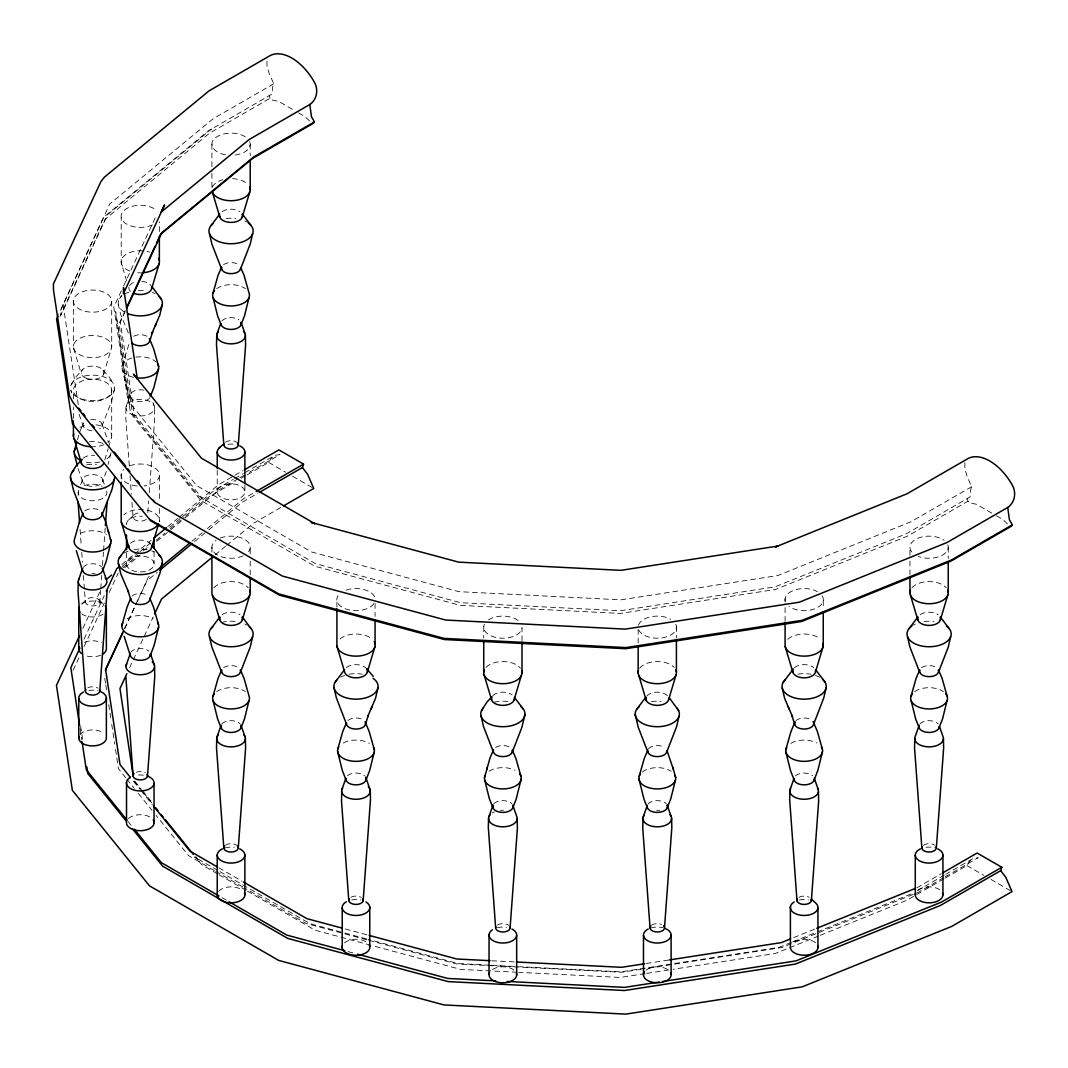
<?xml version="1.0" encoding="UTF-8"?>
<svg xmlns="http://www.w3.org/2000/svg" width="1068" height="1068" viewBox="0 0 1068 1068"><rect width="100%" height="100%" fill="white"/><g stroke="black" fill="none" stroke-linecap="round" stroke-linejoin="round"><path stroke-width="0.75" stroke-dasharray="5 3.75" d="M73.425 418.376L73.425 407.015M73.425 398.898L73.425 390.781M159.359 231.569L159.359 221.837M250.206 574.811L250.206 560.206M250.206 553.705L250.206 547.216M336.914 607.105L336.914 600.603M785.087 621.362L785.087 603.5M785.087 601.871L785.087 598.627M909.949 574.811L909.949 556.949M909.949 555.333L909.949 547.216M78.178 495.272L78.244 492.134M126.011 408.457L125.797 417.882L129.442 467.61M99.791 601.952A7.236 4.179 0 0 0 89.231 598.053A7.236 4.179 0 0 0 88.657 605.289A7.236 4.179 0 0 0 99.791 601.952L100.646 590.324M100.766 588.668L101.74 575.372M102.475 565.413L103.449 552.129M103.569 550.461L105.265 527.205M147.825 512.573L148.666 500.985M149.266 492.708L154.7 418.255L154.553 406.961L153.004 402.543M114.636 388.472L111.553 401.394L101.807 426.506M110.965 452.712L108.108 464.366M122.032 366.004L129.548 342.361M106.333 471.415L102.395 482.042M77.443 439.802L78.818 435.05M103.583 374.494L111.019 349.53M104.757 459.907L108.082 448.814M108.562 447.225L111.406 437.72M80.741 484.605L82.73 478.905M126.091 406.601L130.176 394.893M266.933 61.29L267 66.002L269.376 74.146L273.808 83.745L272.487 87.456L272.113 94.011L208.5 130.803L103.823 217.124L58.66 314.406M964.845 462.658L964.925 468.945L967.301 477.089L971.733 486.688L970.411 490.386L970.038 496.954L906.425 533.746L775.128 586.826L620.308 610.776L460.628 602.712L315.367 563.61L198.621 496.086L130.269 411.46L115.651 311.642L129.762 404.772L127.973 400.58L113.795 307.09L122.913 287.452M273.808 83.745L213.119 118.775L109.737 204.015L63.092 304.527L61.25 308.892L60.716 315.647L107.574 214.668L211.437 129.041L208.5 130.803M79.726 431.886L83.317 423.569M59.995 316.382L105.024 219.341L209.435 133.26L270.124 98.216L272.74 100.245L278.494 101.273L294.514 110.551M123.621 285.93L155.875 216.43M125.223 310.508L118.989 323.951L132.993 416.4L200.931 500.518L314.593 566.133L460.281 605.356L620.415 613.446L775.688 589.429L907.359 536.189L968.049 501.159L970.665 503.188L976.406 504.229L993.787 514.282M125.156 311.682L120.31 322.122L134.288 414.304L202.026 498.169M82.863 628.465L100.926 589.549M84.065 639.145L104.25 595.65M73.105 670.277L80.047 655.325M84.212 646.354L104.33 602.979M109.19 592.513L118.214 573.075M124.542 628.571L135.062 605.89M135.769 604.381L148.399 577.161L150.962 575.038M124.796 628.585L136.57 603.206M137.265 601.711L146.97 580.818L157.263 572.328M129.655 667.7L143.486 637.876M144.18 636.381L153.178 616.997M247.162 474.859L268.682 462.431L270.978 458.666L274.89 455.342L280.003 454.581L246.988 473.631M945.407 878.003L966.927 865.574L969.237 861.796L973.148 858.472L945.874 874.211M71.262 384.507L76.616 376.15L82.49 369.608M119.589 298.626L121.832 295.035M81.555 604.128L86.188 599.789M128.747 519.809L134.234 514.669M121.872 564.451L133.326 555M134.608 553.945L151.149 540.301M167.703 526.658L177.889 518.274M179.157 517.219L218.62 484.685L243.01 470.601M121.952 566.534L138.693 552.743M139.975 551.675L150.268 543.185M169.572 527.272L181.159 517.726M182.441 516.658L214.615 490.132L233.278 479.358M122.86 567.762L138.186 555.133M143.299 550.914L149.68 545.655M156.061 540.395L165.006 533.025M170.106 528.807L184.15 517.232M185.431 516.178L208.42 497.221L235.681 481.481M124.636 567.775L140.068 555.053M156.769 541.289L169.612 530.689M170.907 529.635L183.749 519.035M185.031 517.98L219.728 489.371L238.391 478.597M192 541.209L202.252 532.758M207.379 528.526L243.277 498.93L254.758 492.295M194.563 541.569L207.432 530.956M208.714 529.902L242.156 502.32L257.949 493.202M215.149 554.866L225.375 546.429M226.656 545.374L253.49 523.253L280.75 507.514M234.706 478.531L243.317 473.565M244.746 472.737L274.89 455.342M239.819 477.77L245.56 474.459M241.421 478.17L245.72 475.687M971.733 486.688L911.044 521.718L777.891 575.545L620.868 599.842L458.933 591.659L311.616 551.996L196.672 485.633L127.973 400.58M916.878 887.815L941.268 873.731M917.185 890.779L944.446 875.039M943.818 877.589L917.986 892.501L792.856 943.097M945.26 876.761L978.261 857.711L974.43 858.285M943.979 878.83L906.665 900.364L820.09 935.368M793.684 937.624L815.244 928.906M791.295 942.417L778.986 947.396L621.095 971.827L519.742 966.7M792.83 941.789L912.873 893.262M791.308 943.712L782.043 947.463L642.989 968.97M818.555 935.995L775.261 953.484L673.067 969.29M646.3 963.496L669.356 959.932M641.361 969.223L621.736 972.267L456.396 963.91L368.38 940.214M645.045 973.629L620.321 977.46L518.794 972.321M646.701 973.375L671.425 969.544M491.761 960.759L515.056 961.934M489.838 965.192L458.265 963.59L368.1 939.319M491.494 965.272L518.087 966.62M517.126 972.24L460.535 969.384L372.665 945.727M345.164 928.933L367.485 934.954M366.484 938.892L310.12 923.713L219.1 871.168M366.778 939.787L305.982 923.42L244.438 887.895M371.063 945.3L315.153 930.241L247.669 891.286M348.008 951.588L354.456 953.323M298.586 112.914L305.114 116.652L309.707 121.138M996.511 515.857L1003.026 519.595L1008.779 525.202M268.682 462.431L285.583 472.189M292.632 476.261L313.752 488.463M966.927 865.574L983.828 875.333M990.877 879.405L1012.01 891.606M218.793 867.777L241.902 881.113M217.658 870.327L194.55 856.99L199.075 860.728L195.965 856.883M214.388 870.54L188.622 855.668L156.168 815.485M215.816 871.368L243.01 887.067M217.525 873.878L201.732 864.76L195.471 857.003M218.967 874.705L246.241 890.458M221.944 897.641L226.269 900.137M98.416 599.308L103.743 604.301A13.817 7.983 0 0 0 82.156 603.74M103.075 370.142L109.216 376.991L112.888 382.891M134.942 781.335L141.15 789.012M142.178 790.293L152.524 803.096M133.941 780.828L142.284 791.148M143.326 792.443L151.669 802.776M133.567 781.335L139.828 789.092M140.869 790.387L152.35 804.591M125.81 777.891L118.481 768.826L114.984 745.784M126.852 779.186L134.181 788.264M138.373 793.444L151.976 810.305M127.986 821.372L132.165 826.525M128.4 333.056L120.671 314.593L118.268 304.247M79.099 414.237L83.13 426.025M101.994 424.049L108.455 442.205M82.53 481.521L77.777 467.637M130.59 397.496L126.558 386.976L121.939 368.393M967.101 498.716L968.049 501.159M269.176 95.773L270.124 98.216M102.595 479.425L105.639 488.129M73.719 348.555L81.315 373.92M126.638 280.964L121.205 262.781L121.205 217.325M71.489 393.104L70.822 390.18A22.108 12.763 0 0 0 105.558 398.231A22.108 12.763 0 0 0 103.035 376.67A22.108 12.763 0 0 0 70.488 387.324M63.092 304.527L78.311 404.892M104.757 678.3L105.505 683.24M105.759 684.882L106.76 691.477M108.749 704.64L110.752 717.803M111.74 724.384L114.743 744.129M80.621 725.946L82.61 739.083M80.073 728.59L81.822 740.111M130.042 475.901L131.377 494.137M131.978 502.427L133.073 517.339M80.06 529.421L81.261 545.815M81.742 552.383L82.463 562.222M83.411 575.345L84.492 590.097M84.612 591.739L85.333 601.578M948.25 547.216L948.25 558.577M823.241 600.603L823.241 608.72M676.418 626.676L676.418 638.037M638.157 629.292L638.157 643.897M521.998 640.653L521.998 627.664A19.144 11.054 0 0 1 499.864 638.09A19.144 11.054 0 0 1 484.405 624.233M483.737 626.676L483.737 638.037M375.068 603.5L375.068 616.49M250.206 144.193L250.206 155.568M244.879 485.206L244.879 491.827A13.817 7.983 0 0 1 224.147 498.743A13.817 7.983 0 0 1 224.147 484.925A13.817 7.983 0 0 1 244.879 491.827M217.231 470.294L217.231 491.827M211.905 144.193L211.905 171.801M211.905 173.417L211.905 188.035M211.905 547.216L211.905 552.076M159.359 476.074L159.359 502.053M159.359 508.542L159.359 521.531A19.144 11.054 0 0 0 146.196 510.023A19.144 11.054 0 0 0 123.848 514.869M154.046 551.649L154.046 563.25M126.518 553.077L126.518 564.678M121.205 474.085L121.205 478.958M111.699 301.617A19.144 11.054 0 0 1 82.249 310.441A19.144 11.054 0 0 1 83.745 291.31A19.144 11.054 0 0 1 111.699 301.617L111.699 347.087A19.144 11.054 0 0 1 82.249 355.898A19.144 11.054 0 0 1 83.745 336.767A19.144 11.054 0 0 1 111.699 347.087M111.699 389.793L111.699 435.25M73.425 300.629L73.425 346.085M947.77 544.747A19.144 11.054 0 0 1 939.88 556.348A19.144 11.054 0 0 1 918.306 556.348M911.845 552.009A19.144 11.054 0 0 1 918.907 537.845A19.144 11.054 0 0 1 944.072 540.315M911.845 587.867A19.144 11.054 0 0 1 929.093 581.619A19.144 11.054 0 0 1 946.355 587.867M920.162 614.701A11.441 6.608 0 0 1 938.038 614.701M912.9 625.314A22.108 12.763 0 0 1 915.316 624.006M924.18 621.549A22.108 12.763 0 0 1 934.019 621.549M921.604 667.674A9.585 5.54 0 0 1 936.596 667.674M914.702 691.69A18.423 10.64 0 0 1 943.498 691.69M919.908 724.011A10.199 5.887 0 0 1 929.093 720.673A10.199 5.887 0 0 1 938.291 724.011M923.433 845.242A7.236 4.179 0 0 1 934.754 845.242M926.023 847.298A13.817 7.983 0 0 1 935.101 847.899M918.293 889.871A13.817 7.983 0 0 1 939.907 889.871M794.178 941.736A13.817 7.983 0 0 1 815.698 942.857M799.305 900.017A13.817 7.983 0 0 1 808.436 899.897M798.931 897.374A7.236 4.179 0 0 1 809.17 897.24M795.406 775.942A10.199 5.887 0 0 1 812.668 775.728M790.854 743.381A18.423 10.64 0 0 1 816.886 743.034M795.94 720.686A9.585 5.54 0 0 1 810.786 719.525M797.956 674.148A22.108 12.763 0 0 1 810.986 674.255M815.498 675.443A22.108 12.763 0 0 1 819.436 677.165M794.352 667.847A11.441 6.608 0 0 1 813.709 667.593M787.717 639.412A19.144 11.054 0 0 1 820.144 638.984M822.093 595.73A19.144 11.054 0 0 1 813.482 609.281A19.144 11.054 0 0 1 789.012 606.384M785.18 601.097A19.144 11.054 0 0 1 795.473 589.763A19.144 11.054 0 0 1 817.394 591.632M675.75 624.233A19.144 11.054 0 0 1 662.387 637.823A19.144 11.054 0 0 1 638.838 630.107M638.45 625.194A19.144 11.054 0 0 1 651.507 616.623A19.144 11.054 0 0 1 670.731 619.293M639.679 668.288A19.144 11.054 0 0 1 656.433 661.586A19.144 11.054 0 0 1 674.162 667.393M646.781 696.189A11.441 6.608 0 0 1 656.78 692.184A11.441 6.608 0 0 1 667.366 695.655M651.413 701.649A22.108 12.763 0 0 1 661.239 701.396M648.476 748.908A9.585 5.54 0 0 1 664.51 747.44M642.389 772.03A18.423 10.64 0 0 1 671.158 771.283M647.916 804.204A10.199 5.887 0 0 1 656.833 800.64A10.199 5.887 0 0 1 666.272 803.723M656.646 810.278A14.325 8.277 0 0 1 659.85 810.412M651.427 925.355A7.236 4.179 0 0 1 661.546 924.434M650.746 928.012A13.817 7.983 0 0 1 662.721 927.705M646.113 970.118A13.817 7.983 0 0 1 667.7 969.557M492.455 969.557A13.817 7.983 0 0 1 515.577 971.666M497.434 927.705A13.817 7.983 0 0 1 506.539 927.344M497.408 925.062A7.236 4.179 0 0 1 508.715 925.355M492.068 813.108A14.325 8.277 0 0 1 494.444 811.854M500.305 810.412A14.325 8.277 0 0 1 503.509 810.278M493.883 803.723A10.199 5.887 0 0 1 503.322 800.64A10.199 5.887 0 0 1 512.24 804.204M488.997 771.283A18.423 10.64 0 0 1 514.976 770.268M495.645 747.44A9.585 5.54 0 0 1 511.679 748.908M494.177 702.21A22.108 12.763 0 0 1 508.742 701.649M492.789 695.655A11.441 6.608 0 0 1 512.119 694.894M485.993 667.393A19.144 11.054 0 0 1 503.722 661.586A19.144 11.054 0 0 1 520.476 668.288M488.436 619.894A19.144 11.054 0 0 1 518.354 620.668M373.92 603.5A19.144 11.054 0 0 1 349.263 609.975A19.144 11.054 0 0 1 338.062 595.73M346.166 590.123A19.144 11.054 0 0 1 375.068 598.627M340.011 638.984A19.144 11.054 0 0 1 372.425 639.412M346.446 667.593A11.441 6.608 0 0 1 365.803 667.847M340.719 677.165A22.108 12.763 0 0 1 344.657 675.443M349.156 674.255A22.108 12.763 0 0 1 362.185 674.148M347.994 720.473A9.585 5.54 0 0 1 364.215 720.686M343.269 743.034A18.423 10.64 0 0 1 369.301 743.381M347.474 775.728A10.199 5.887 0 0 1 364.749 775.942M350.985 897.24A7.236 4.179 0 0 1 361.224 897.374M351.719 899.897A13.817 7.983 0 0 1 360.851 900.017M344.457 942.857A13.817 7.983 0 0 1 365.977 941.736M218.606 891.38A13.817 7.983 0 0 1 241.862 889.871M225.054 847.899A13.817 7.983 0 0 1 234.132 847.298M225.388 845.242A7.236 4.179 0 0 1 236.722 845.242M221.864 724.011A10.199 5.887 0 0 1 231.048 720.673A10.199 5.887 0 0 1 240.247 724.011M216.657 691.69A18.423 10.64 0 0 1 245.453 691.69M223.559 667.674A9.585 5.54 0 0 1 238.551 667.674M221.463 622.497A22.108 12.763 0 0 1 235.975 621.549M244.839 624.006A22.108 12.763 0 0 1 247.255 625.314M222.117 614.701A11.441 6.608 0 0 1 239.993 614.701M213.8 587.867A19.144 11.054 0 0 1 231.048 581.619A19.144 11.054 0 0 1 248.31 587.867M220.262 538.072A19.144 11.054 0 0 1 243.544 538.833A19.144 11.054 0 0 1 248.31 552.009M242.997 555.854A19.144 11.054 0 0 1 217.512 555.026A19.144 11.054 0 0 1 216.083 540.315M129.735 465.848A19.144 11.054 0 0 1 157.944 470.814A19.144 11.054 0 0 1 144.26 485.9M137.145 485.993A19.144 11.054 0 0 1 123.848 469.413M130.47 543.305A11.441 6.608 0 0 1 141.31 540.114A11.441 6.608 0 0 1 150.988 544.373M124.315 553.037A22.108 12.763 0 0 1 128.107 551.208M134.087 549.606A22.108 12.763 0 0 1 147.117 549.726M151.616 550.901A22.108 12.763 0 0 1 154.326 551.996M132.058 596.158A9.585 5.54 0 0 1 148.278 595.944M126.972 618.839A18.423 10.64 0 0 1 153.018 618.505M130.59 652.615A10.199 5.887 0 0 1 138.92 648.596A10.199 5.887 0 0 1 148.799 651.186M136.29 772.231A7.236 4.179 0 0 1 145.288 772.698M138.426 775.048A13.817 7.983 0 0 1 147.371 776.102M128.414 818.622A13.817 7.983 0 0 1 151.816 818.315M79.846 734.784A13.817 7.983 0 0 1 102.969 732.675M88.884 690.462A13.817 7.983 0 0 1 97.989 690.822M87.803 687.779A7.236 4.179 0 0 1 98.016 688.179M91.915 573.396A14.325 8.277 0 0 1 95.119 573.529M83.184 567.322A10.199 5.887 0 0 1 92.102 563.757A10.199 5.887 0 0 1 101.54 566.841M80.447 533.386A18.423 10.64 0 0 1 106.426 534.4M84.813 510.945A9.585 5.54 0 0 1 101.006 511.572M86.682 464.767A22.108 12.763 0 0 1 96.507 464.513M83.317 458.012A11.441 6.608 0 0 1 94.598 455.395M95.987 424.864A19.144 11.054 0 0 1 108.055 442.245M104.05 444.595A19.144 11.054 0 0 1 93.423 446.784M79.966 427.414A19.144 11.054 0 0 1 87.469 425.091M90.847 419.591A9.585 5.54 0 0 1 100.899 422.301A9.585 5.54 0 0 1 99.778 428.682M92.128 430.564A9.585 5.54 0 0 1 83.745 427.213A9.585 5.54 0 0 1 85.347 421.393M110.311 455.061A18.423 10.64 0 0 1 104.464 460.348M99.805 462.003A18.423 10.64 0 0 1 83.838 461.59M89.271 441.765A18.423 10.64 0 0 1 104.677 444.221M106.653 491.026A14.325 8.277 0 0 1 91.915 500.772A14.325 8.277 0 0 1 78.752 490.305M84.145 485.806A14.325 8.277 0 0 1 101.994 486.274M102.969 614.247A13.817 7.983 0 0 1 81.382 613.686M100.686 655.218A13.817 7.983 0 0 1 86.014 655.792M84.439 642.309A13.817 7.983 0 0 1 101.66 642.749M126.518 524.922A13.817 7.983 0 0 1 142.137 516.298M146.329 519.275A7.236 4.179 0 0 1 137.238 520.77A7.236 4.179 0 0 1 133.326 515.804A7.236 4.179 0 0 1 141.256 512.827M149.827 397.75A10.199 5.887 0 0 1 136.704 401.194A10.199 5.887 0 0 1 130.737 393.611A10.199 5.887 0 0 1 143.873 390.167M133.807 377.391A18.423 10.64 0 0 1 121.872 367.205A18.423 10.64 0 0 1 134.595 357.326M135.916 357.113A18.423 10.64 0 0 1 156.088 361.985M133.66 336.246A9.585 5.54 0 0 1 148.519 337.408M124.315 311.923A22.108 12.763 0 0 1 121.832 296.076M125.009 293.887A22.108 12.763 0 0 1 128.948 292.151M138.306 290.403A22.108 12.763 0 0 1 146.49 290.856M152.457 292.458A22.108 12.763 0 0 1 155.074 293.62M130.47 291.324A11.441 6.608 0 0 1 128.948 287.052M129.575 285.623A11.441 6.608 0 0 1 136.744 281.658M141.817 281.405A11.441 6.608 0 0 1 151.162 285.904M140.576 272.847A19.144 11.054 0 0 1 137.719 272.74M129.735 271.018A19.144 11.054 0 0 1 122.353 257.909A19.144 11.054 0 0 1 142.858 250.833M147.01 251.434A19.144 11.054 0 0 1 149.613 252.128M152.444 224.867A19.144 11.054 0 0 1 124.903 222.918A19.144 11.054 0 0 1 129.655 207.139A19.144 11.054 0 0 1 156.729 210.663M249.725 141.737A19.144 11.054 0 0 1 235.32 154.98M225.415 154.767A19.144 11.054 0 0 1 215.229 137.972A19.144 11.054 0 0 1 246.027 137.305M212.385 187.194A19.144 11.054 0 0 1 222.745 179.691M232.477 178.636A19.144 11.054 0 0 1 248.31 184.857M222.117 211.691A11.441 6.608 0 0 1 239.993 211.691M226.136 218.539A22.108 12.763 0 0 1 235.975 218.539M244.839 220.996A22.108 12.763 0 0 1 247.255 222.304M223.559 264.664A9.585 5.54 0 0 1 238.551 264.664M216.657 288.68A18.423 10.64 0 0 1 245.453 288.68M221.864 320.987A10.199 5.887 0 0 1 239.032 319.879M225.388 442.232A7.236 4.179 0 0 1 236.722 442.232M227.978 444.288A13.817 7.983 0 0 1 234.132 444.288M80.18 398.724A19.144 11.054 0 0 0 111.406 392.263A19.144 11.054 0 0 0 86.108 379.874A19.144 11.054 0 0 0 80.18 398.724M86.401 378.299A11.441 6.608 0 0 0 103.983 373.026A11.441 6.608 0 0 0 87.296 366.871A11.441 6.608 0 0 0 86.401 378.299M87.069 485.433A10.199 5.887 0 0 0 102.755 480.733A10.199 5.887 0 0 0 87.87 475.247A10.199 5.887 0 0 0 87.069 485.433M131.831 570.272A13.817 7.983 0 0 0 153.979 565.039A13.817 7.983 0 0 0 135.049 556.575A13.817 7.983 0 0 0 131.831 570.272M131.524 414.25A14.325 8.277 0 0 0 154.486 408.817A14.325 8.277 0 0 0 134.848 400.059A14.325 8.277 0 0 0 131.524 414.25"/><path stroke-width="1.5" d="M73.425 436.238L73.425 424.877M159.359 260.792L159.359 236.442M250.206 592.673L250.206 578.055M366.871 669.182A11.441 6.608 0 0 1 358.287 677.699A11.441 6.608 0 0 1 344.604 671.825L336.914 646.073L336.914 608.72M785.087 622.978L785.087 644.084A19.144 11.054 0 0 0 804.591 656.126A19.144 11.054 0 0 0 823.134 643.59M909.949 592.673L909.949 578.055M78.244 582.033L78.031 591.458L85.333 691.116M216.724 335.579L216.51 344.991L223.813 444.835M216.724 738.589L216.51 748L223.813 847.859M341.72 791.735L341.506 801.16L348.782 900.631M488.557 818.181L488.33 827.58L495.632 927.625M642.976 818.916L642.762 828.341L650.052 927.999M914.769 738.589L914.555 748L921.858 847.859M105.385 525.549L107.094 502.294M99.791 690.742L107.094 590.697M147.491 776.089L154.767 676.631L154.553 667.206M238.297 444.835L245.6 344.991L245.386 335.579M238.297 847.859L245.6 748L245.386 738.589M363.16 900.818L370.476 799.652L370.262 790.253L366.15 778.438M510.09 927.999L517.393 828.341L517.179 818.916M664.523 927.625L671.825 827.58L671.598 818.181M811.373 900.631L818.649 801.16L818.435 791.735M936.342 847.859L943.645 748L943.431 738.589M114.303 479.345L111.94 489.558L101.994 515.19M162.189 304.821L159.799 315.1L151.976 333.363L152.657 331.801L149.787 340.986M162.296 562.996L159.906 573.342L149.827 599.482M252.609 233.812L250.259 243.971L240.407 269.336M252.595 636.822L250.259 646.981L240.393 672.359M377.898 688.112L375.509 698.379L367.686 716.655L368.367 715.079L365.496 724.278M524.935 714.519L521.851 727.428L512.106 752.553M679.034 716.227L676.671 726.44L666.726 752.072M826.178 687.538L823.775 697.871L813.709 724.024M950.64 636.822L948.304 646.981L938.438 672.359M249.004 297.678L244.492 315.901L240.994 324.859M249.004 700.688L244.492 718.911L240.994 727.869M521.264 778.759L516.138 799.224L512.693 808.089M947.049 700.688L942.537 718.911L939.039 727.869M110.685 543.292L106.119 561.635L102.595 570.686M158.531 368.861L153.939 387.337L150.388 396.468A10.199 5.887 0 0 0 149.987 393.865M158.625 627.143L154.006 645.726L149.987 656.246M374.241 752.152L369.648 770.615L366.097 779.76M675.417 780.174L670.851 798.53L667.326 807.568M822.507 751.672L817.888 770.268L813.856 780.788M74.159 451.751L76.549 442.993M484.458 777.798L490.025 757.92L493.616 749.602M121.939 625.234L127.025 607.198L130.576 598.654M213.093 292.939L218.072 275.29L221.703 266.88A9.585 5.54 0 0 0 229.98 273.608A9.585 5.54 0 0 0 240.647 268.108M213.093 695.949L218.072 678.3L221.703 669.89A9.585 5.54 0 0 0 231.048 676.658A9.585 5.54 0 0 0 240.393 669.89L244.038 678.3L249.004 695.949A18.423 10.64 0 0 1 228.993 708.885A18.423 10.64 0 0 1 214.454 693.706M337.742 749.295L342.801 731.393L346.486 722.782A9.585 5.54 0 0 0 355.777 729.057A9.585 5.54 0 0 0 365.536 723.036M486.728 769.494L487.288 767.425M639.171 776.383L644.191 758.6L647.862 750.096M785.821 749.776L790.907 731.727L795.046 721.821A9.585 5.54 0 0 0 804.378 729.057A9.585 5.54 0 0 0 813.135 721.581M911.137 695.949L916.117 678.3L919.748 669.89A9.585 5.54 0 0 0 929.093 676.658A9.585 5.54 0 0 0 938.438 669.89L942.083 678.3L947.049 695.949M513.882 700.541L521.317 675.577M151.616 288.827L159.266 263.275M242.209 217.285L249.725 192.12M151.669 547.283L158.451 524.562M242.209 620.294L249.725 595.13M367.325 672.119L374.961 646.567M668.541 699.954L676.137 674.602M815.551 671.825L823.241 646.073L823.241 611.977M940.24 620.294L947.77 595.13M132.512 828.875L162.63 866.175L287.786 938.425L448.186 981.599L624.5 990.517L795.446 964.057L940.427 905.45L1000.689 870.66L1001.811 867.269L977.14 853.025L942.697 872.903M259.377 492.375L302.431 467.53L303.552 464.139L278.882 449.895L244.438 469.773M126.011 665.711L130.122 653.896A10.199 5.887 0 0 0 140.509 660.318A10.199 5.887 0 0 0 150.388 653.643L154.486 665.351M341.8 789.879L345.885 778.171A10.199 5.887 0 0 0 356.899 784.833A10.199 5.887 0 0 0 365.697 777.144M489.051 816.352L493.029 804.952A10.199 5.887 0 0 0 502.401 812.401A10.199 5.887 0 0 0 512.894 805.472L516.952 817.073A14.325 8.277 0 0 1 500.625 826.712A14.325 8.277 0 0 1 490.252 814.63M78.471 580.191L82.53 568.577A10.199 5.887 0 0 0 93.023 575.519A10.199 5.887 0 0 0 102.395 568.069L106.373 579.457M217.084 333.737L220.609 323.671M217.084 736.746L221.116 725.252A10.199 5.887 0 0 0 231.048 732.448A10.199 5.887 0 0 0 240.994 725.252L245.026 736.746M643.19 817.073L647.261 805.472A10.199 5.887 0 0 0 657.755 812.401A10.199 5.887 0 0 0 667.126 804.952L671.104 816.352M919.161 725.252L915.129 736.746A14.325 8.277 0 0 0 929.093 746.866A14.325 8.277 0 0 0 943.071 736.746L939.546 726.694M155.314 325.713L156.182 323.697M371.01 709.005L371.891 706.989M57.966 315.901L56.577 318.891L72.49 423.863L150.708 520.81L279.429 595.13L444.408 639.545L625.755 648.703L801.601 621.509L950.72 561.221L1011.396 526.19L1012.344 524.829L1009.407 519.675L1007.725 507.46C1015.254 502.267 1016.643 491.854 1011.823 484.311A44.202 25.525 60 0 0 967.621 458.786L906.932 493.83L775.435 546.99L778.265 546.002L620.949 570.339L458.706 562.142L311.095 522.412L314.94 523.734L201.425 458.185L133.58 374.187L137.371 379.073L123.501 287.519L123.394 293.767L164.592 204.976L161.548 210.93M126.611 307.517L155.047 246.254M156.435 243.264L160.587 234.306L252.796 158.278L313.471 123.247L314.419 121.899L311.482 116.732L309.8 104.53C317.329 99.324 318.718 88.911 313.899 81.368A44.202 25.525 60 0 0 269.697 55.856L209.008 90.887L104.477 177.074L100.926 181.587L53.4 283.981L53.507 290.229L69.5 395.814L72.757 402.075L149.84 497.528L154.967 502.494L282.419 576.066L445.756 620.054L625.314 629.119L799.398 602.178L947.036 542.504L1007.725 507.46M126.545 308.705L161.802 232.731L253.73 156.929L314.419 121.899M79.392 635.954L56.457 685.362L72.37 790.347L149.507 885.866L278.588 960.386L444.021 1004.935L625.875 1014.119L802.201 986.845L951.735 926.397L1012.01 891.606L1005.802 877.335L1000.689 870.66M79.886 648.142L70.835 667.647L79.566 725.292M106.346 591.151L116.786 568.643L119.336 566.547M123.14 631.602L105.585 669.409L120.003 764.541L130.443 777.464M105.398 670.384L122.713 633.057M126.878 673.654L119.963 688.566L132.939 774.233M154.566 614.02L161.482 599.108L212.599 556.962M211.144 225.441L219.754 214.054M211.144 628.451L219.754 617.077M909.188 628.451L917.799 617.077M72.237 472.043L75.908 466.155L82.049 459.293A11.441 6.608 0 0 0 89.271 468.211A11.441 6.608 0 0 0 103.81 463.071M481.561 710.554L486.915 702.197L491.814 696.736M636.969 708.925L645.753 697.324M119.269 557.91L128.56 545.428M335.299 681.905L344.59 669.676M783.138 682.452L793.39 668.902M218.606 448.613L223.346 444.141M106.653 579.243L111.659 575.025M160.988 212.225L249.111 139.561L309.8 104.53M153.699 538.205L166.421 527.712M161.228 566.587L189.423 543.332M159.826 570.205L191.986 543.692M256.2 491.467L303.552 464.139M283.621 505.858L313.752 488.463L307.544 474.192L302.431 467.53M1012.344 524.829L951.655 559.872L802.161 620.308L625.875 647.582L444.074 638.397L278.668 593.861L149.613 519.355M1001.811 867.269L941.535 902.06L796.114 960.853L662.547 981.519M790.614 938.865L781.375 942.603L669.356 959.932M816.793 928.279L915.329 888.442M644.658 963.75L621.589 967.314L516.725 962.014M659.25 982.026L624.633 987.379L507.273 981.452M490.092 960.679L456.797 958.997L369.087 935.381M495.699 980.865L447.772 978.448L357.673 954.191M341.974 928.079L306.89 918.627L243.344 881.954M344.79 950.72L286.878 935.127L229.153 901.806M217.351 866.936L189.917 851.103L153.392 805.886M219.06 895.972L161.335 862.65L134.248 829.102M811.306 898.989L815.698 903.087A13.817 7.983 0 0 1 812.615 913.794A13.817 7.983 0 0 1 793.898 912.833A13.817 7.983 0 0 1 794.178 901.979M940.401 617.077L949.011 628.451M242.356 214.054L250.967 225.441M669.316 697.831L678.594 710.554M242.356 617.077L250.967 628.451M152.016 286.678L161.308 299.16M514.402 697.324L523.186 708.925M366.765 668.902L373.213 676.364M815.565 669.676L824.856 681.905M152.617 546.175L160.974 557.376M78.805 408.19L80.888 410.766M82.984 413.356L85.066 415.933M92.369 424.984L94.451 427.56M114.276 452.111L125.757 466.315M127.84 468.905L129.936 471.482M137.238 480.533L139.321 483.11M152.884 499.904L154.967 502.494M155.848 807.942L157.93 810.519M161.054 814.39L163.15 816.98M165.233 819.556L193.388 854.427M126.945 820.077L86.308 769.761L82.062 741.766M126.278 821.145L87.83 773.566L86.842 766.998M782.257 688.112L784.646 698.379L792.469 716.655L791.788 715.079L794.659 724.278M788.264 706.989L789.132 709.005M128.587 592.113L120.764 573.85L118.388 563.57M667.126 750.991L673.427 769.494M241.008 268.282L244.038 275.29L249.018 292.939A18.423 10.64 0 0 1 228.993 305.875A18.423 10.64 0 0 1 214.468 290.696M365.109 721.821L369.248 731.727L374.334 749.776M101.807 512.72L105.398 521.037L108.696 532.612M813.656 722.782L817.354 731.393L822.413 749.295M919.161 727.869L915.663 718.911L911.137 700.688M794.058 779.76L790.507 770.615L785.915 752.152M647.462 808.089L644.004 799.224L638.891 778.759M492.829 807.568L489.304 798.53L484.739 780.174M221.116 324.859L217.618 315.901L213.093 297.678M221.116 727.869L217.618 718.911L213.093 700.688M130.176 655.218L124.155 636.341M82.73 571.206L76.309 550.701M346.286 780.788L342.267 770.268L337.648 751.672M814.27 778.171L818.355 789.879M245.026 333.737L240.994 322.242A10.199 5.887 0 0 1 232.197 329.398A10.199 5.887 0 0 1 220.862 323.551M919.748 672.359L909.896 646.981L907.546 636.822M493.429 752.072L483.484 726.44L481.121 716.227M221.703 269.336L211.851 243.971L209.502 233.812M221.703 672.359L211.851 646.981L209.502 636.822M127.906 590.551L130.79 599.735M648.049 752.553L638.304 727.428L635.206 714.519M346.446 724.024L336.367 697.871L333.977 687.538M83.317 515.67L73.572 490.546L70.488 477.636M910.43 595.13L917.946 620.294M785.18 646.567L792.83 672.119M484.018 674.602L491.614 699.954M219.901 217.285L212.385 192.12A19.144 11.054 0 0 0 235.32 200.437A19.144 11.054 0 0 0 249.725 187.194M212.385 595.13L219.901 620.294M121.311 522.025L128.948 547.577M638.838 675.577L646.274 700.541M74.106 438.681L81.542 463.646M520.984 776.383L515.964 758.6L512.293 750.096A9.585 5.54 0 0 1 503.509 756.598A9.585 5.54 0 0 1 493.282 750.831M158.625 366.484L153.538 348.448L149.4 338.529A9.585 5.54 0 0 1 144.247 345.284A9.585 5.54 0 0 1 132.058 343.082M158.531 624.753L153.472 606.851L149.787 598.254A9.585 5.54 0 0 1 140.495 604.528A9.585 5.54 0 0 1 130.737 598.494M672.867 767.425L675.697 777.798M108.135 530.542L110.965 540.915M77.363 466.022L74.44 454.127M73.038 420.659L73.772 425.558M796.982 900.818L789.679 799.652L789.893 790.253L794.005 778.438A10.199 5.887 0 0 0 803.243 784.833A10.199 5.887 0 0 0 814.323 779.493M125.877 677.005L133.113 776.276M78.031 501.546L79.593 522.866M948.25 561.821L948.25 592.673M942.924 855.081L942.924 894.85M915.276 855.081L915.276 894.85M817.928 908.2L817.928 947.97M790.4 906.772L790.4 946.542A13.817 7.983 0 0 0 804.471 955.233A13.817 7.983 0 0 0 817.861 946.181M676.418 639.665L676.418 672.132M671.104 934.687L671.104 974.443M643.483 935.394L643.483 975.164M638.157 647.155L638.157 673.12M521.998 642.282L521.998 673.12M516.672 935.394L516.672 975.164M489.051 934.687L489.051 974.443M483.737 641.281L483.737 672.132M375.068 619.734L375.068 644.084M369.755 906.772L369.755 946.542M342.227 908.2L342.227 947.97M250.206 160.44L250.206 189.663M244.879 452.071L244.879 483.55M244.879 855.081L244.879 894.85M217.231 452.071L217.231 468.638M217.231 855.081L217.231 894.85A13.817 7.983 0 0 0 232.597 902.78A13.817 7.983 0 0 0 244.532 893.075M211.905 555.333L211.905 592.673A19.144 11.054 0 0 0 233.198 603.66A19.144 11.054 0 0 0 249.725 590.217M154.046 538.392L154.046 548.338M154.046 783.672L154.046 823.428M126.518 534.854L126.518 549.766M126.518 782.23L126.518 822A13.817 7.983 0 0 0 142.137 830.624A13.817 7.983 0 0 0 153.218 819.917M121.205 482.202L121.205 519.542A19.144 11.054 0 0 0 136.437 531.37A19.144 11.054 0 0 0 158.491 523.961M106.373 609.361L106.373 649.117A13.817 7.983 0 0 1 102.969 654.016M106.373 697.791L106.373 737.561A13.817 7.983 0 0 1 91.634 745.878A13.817 7.983 0 0 1 78.965 736.493M78.752 608.64L78.752 648.396M78.752 698.512L78.752 738.282M947.77 590.217A19.144 11.054 0 0 1 929.093 603.727A19.144 11.054 0 0 1 910.43 590.217M940.24 617.357A11.441 6.608 0 0 1 929.093 625.421A11.441 6.608 0 0 1 917.946 617.357M946.381 626.035A22.108 12.763 0 0 1 944.125 643.337A22.108 12.763 0 0 1 914.061 643.337A22.108 12.763 0 0 1 911.818 626.035M945.687 693.706A18.423 10.64 0 0 1 929.093 708.952A18.423 10.64 0 0 1 912.499 693.706M939.293 726.56A10.199 5.887 0 0 1 929.093 732.448A10.199 5.887 0 0 1 918.894 726.56M936.155 846.924A7.236 4.179 0 0 1 929.093 852.037A7.236 4.179 0 0 1 922.044 846.924M937.717 848.846A13.817 7.983 0 0 1 939.226 860.514A13.817 7.983 0 0 1 918.961 860.514A13.817 7.983 0 0 1 920.482 848.846M942.577 893.075A13.817 7.983 0 0 1 929.093 902.82A13.817 7.983 0 0 1 915.623 893.075M811.333 899.697A7.236 4.179 0 0 1 803.51 904.422A7.236 4.179 0 0 1 797.275 898.962M817.581 788.091A14.325 8.277 0 0 1 804.484 799.264A14.325 8.277 0 0 1 790.534 788.438M821.412 746.986A18.423 10.64 0 0 1 804.578 761.35A18.423 10.64 0 0 1 786.649 747.44M822.614 679.368A22.108 12.763 0 0 1 818.956 695.882A22.108 12.763 0 0 1 790.12 696.256A22.108 12.763 0 0 1 785.194 679.849M815.498 670.344A11.441 6.608 0 0 1 804.418 677.833A11.441 6.608 0 0 1 792.776 670.637M675.75 669.689A19.144 11.054 0 0 1 658.155 683.68A19.144 11.054 0 0 1 638.45 670.651M668.715 698.485A11.441 6.608 0 0 1 656.526 705.361A11.441 6.608 0 0 1 646.047 697.604M676.752 707.897A22.108 12.763 0 0 1 670.544 724.157A22.108 12.763 0 0 1 641.775 723.036A22.108 12.763 0 0 1 639.412 706.442M666.873 750.831A9.585 5.54 0 0 1 657.728 756.611A9.585 5.54 0 0 1 647.715 751.325M675.043 775.448A18.423 10.64 0 0 1 656.059 788.892A18.423 10.64 0 0 1 640.359 774.1M669.903 814.63A14.325 8.277 0 0 1 657.928 826.806A14.325 8.277 0 0 1 644.124 815.298M663.669 925.822A7.236 4.179 0 0 1 657.621 931.99A7.236 4.179 0 0 1 650.639 926.17M665.417 928.586A13.817 7.983 0 0 1 667.834 940.2A13.817 7.983 0 0 1 647.595 940.721A13.817 7.983 0 0 1 648.196 929.026M670.611 972.681A13.817 7.983 0 0 1 656.366 982.76A13.817 7.983 0 0 1 644.578 971.666M516.458 973.375A13.817 7.983 0 0 1 502.24 982.774A13.817 7.983 0 0 1 489.544 972.681M511.959 929.026A13.817 7.983 0 0 1 513.267 940.294A13.817 7.983 0 0 1 493.763 941.055A13.817 7.983 0 0 1 492.455 929.787M509.983 927.064A7.236 4.179 0 0 1 502.534 931.99A7.236 4.179 0 0 1 495.886 926.704M519.796 774.1A18.423 10.64 0 0 1 504.096 788.892A18.423 10.64 0 0 1 485.112 775.448M520.743 706.442A22.108 12.763 0 0 1 518.367 723.036A22.108 12.763 0 0 1 489.611 724.157A22.108 12.763 0 0 1 483.404 707.897M514.282 699.073A11.441 6.608 0 0 1 501.079 705.294A11.441 6.608 0 0 1 491.841 697.017M521.705 670.651A19.144 11.054 0 0 1 502 683.68A19.144 11.054 0 0 1 484.405 669.689M374.2 641.654A19.144 11.054 0 0 1 359.836 655.912A19.144 11.054 0 0 1 336.914 646.073M373.066 678.287A22.108 12.763 0 0 1 372.038 695.161A22.108 12.763 0 0 1 342.908 696.683A22.108 12.763 0 0 1 336.687 680.183M373.506 747.44A18.423 10.64 0 0 1 355.577 761.35A18.423 10.64 0 0 1 338.743 746.986M368.286 786.756A14.325 8.277 0 0 1 357.273 799.238A14.325 8.277 0 0 1 342.574 788.091M362.88 898.962A7.236 4.179 0 0 1 355.831 904.436A7.236 4.179 0 0 1 349.209 898.789M365.977 901.979A13.817 7.983 0 0 1 365.536 913.26A13.817 7.983 0 0 1 346.005 913.006A13.817 7.983 0 0 1 346.433 901.726M369.141 944.793A13.817 7.983 0 0 1 357.233 955.206A13.817 7.983 0 0 1 342.294 946.181M239.673 848.846A13.817 7.983 0 0 1 241.181 860.514A13.817 7.983 0 0 1 220.929 860.514A13.817 7.983 0 0 1 222.438 848.846M237.577 846.043A7.236 4.179 0 0 1 231.048 852.037A7.236 4.179 0 0 1 224.534 846.043M243.958 734.998A14.325 8.277 0 0 1 231.048 746.866A14.325 8.277 0 0 1 218.152 734.998M249.311 626.796A22.108 12.763 0 0 1 245.68 643.55A22.108 12.763 0 0 1 216.43 643.55A22.108 12.763 0 0 1 212.799 626.796M242.209 617.357A11.441 6.608 0 0 1 231.048 625.421A11.441 6.608 0 0 1 219.901 617.357M151.616 545.801A11.441 6.608 0 0 1 140.535 553.291A11.441 6.608 0 0 1 128.894 546.095M158.732 554.826A22.108 12.763 0 0 1 155.074 571.34A22.108 12.763 0 0 1 126.251 571.714A22.108 12.763 0 0 1 121.311 555.307M157.53 622.457A18.423 10.64 0 0 1 140.696 636.822A18.423 10.64 0 0 1 122.767 622.898M152.243 661.906A14.325 8.277 0 0 1 142.204 674.656A14.325 8.277 0 0 1 126.651 663.909M147.064 774.247A7.236 4.179 0 0 1 139.628 779.88A7.236 4.179 0 0 1 134.061 773.579M147.371 776.102A13.817 7.983 0 0 1 151.589 787.543A13.817 7.983 0 0 1 131.511 789.119A13.817 7.983 0 0 1 130.296 777.437M100.686 691.704A13.817 7.983 0 0 1 103.102 703.318A13.817 7.983 0 0 1 82.863 703.839A13.817 7.983 0 0 1 83.464 692.144M99.538 689.808A7.236 4.179 0 0 1 92.075 695.094A7.236 4.179 0 0 1 85.907 689.287M105.171 577.748A14.325 8.277 0 0 1 93.21 589.923A14.325 8.277 0 0 1 79.392 578.415M110.311 538.566A18.423 10.64 0 0 1 93.383 552.009A18.423 10.64 0 0 1 74.44 539.487L79.459 521.718L83.13 513.201A9.585 5.54 0 0 0 91.915 519.716A9.585 5.54 0 0 0 102.141 513.948M114.636 476.488A22.108 12.763 0 0 1 87.002 489.411A22.108 12.763 0 0 1 73.759 470.347M91.995 446.798A19.144 11.054 0 0 1 73.719 433.768M80.447 460.241A18.423 10.64 0 0 1 76.349 447.198M105.265 605.863A13.817 7.983 0 0 1 105.892 611.123M79.846 612.138A13.817 7.983 0 0 1 79.232 606.878M81.382 653.456A13.817 7.983 0 0 1 79.232 646.634M157.797 364.148A18.423 10.64 0 0 1 137.812 377.979M159.252 296.557A22.108 12.763 0 0 1 155.554 312.337A22.108 12.763 0 0 1 128.107 313.752M151.669 287.345A11.441 6.608 0 0 1 146.142 293.607A11.441 6.608 0 0 1 133.981 293.446M158.491 258.376A19.144 11.054 0 0 1 142.004 272.807M242.209 214.334A11.441 6.608 0 0 1 232.33 222.371A11.441 6.608 0 0 1 219.621 215.803M248.337 223.025A22.108 12.763 0 0 1 246.481 240.113A22.108 12.763 0 0 1 216.844 240.754A22.108 12.763 0 0 1 212.799 223.786M243.958 331.988A14.325 8.277 0 0 1 231.048 343.843A14.325 8.277 0 0 1 218.152 331.988M237.577 443.02A7.236 4.179 0 0 1 231.863 449.001A7.236 4.179 0 0 1 224 443.914M239.673 445.837A13.817 7.983 0 0 1 241.862 457.051A13.817 7.983 0 0 1 222.438 458.305A13.817 7.983 0 0 1 220.248 447.091"/></g></svg>
